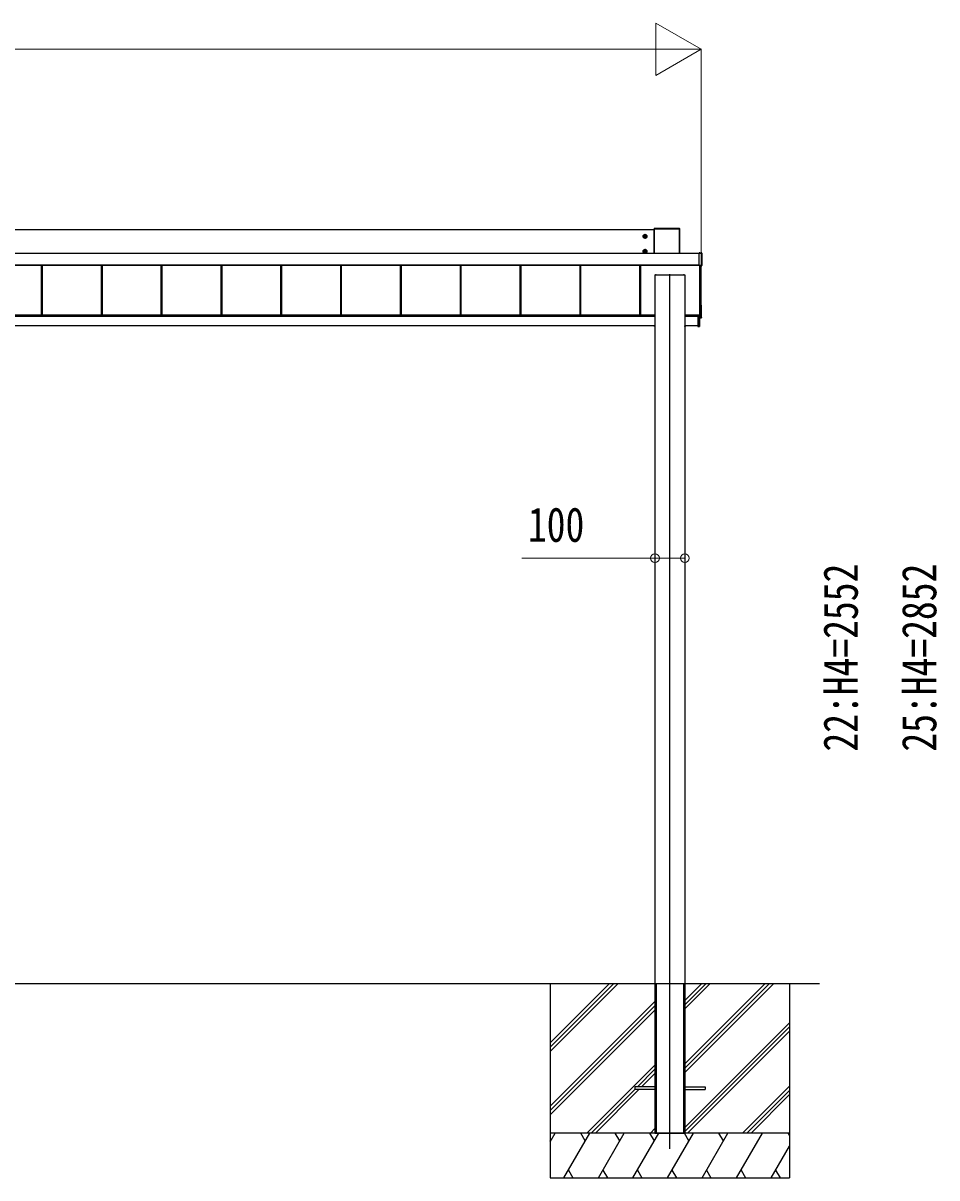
# Model space of a CAD drawing. Units: millimetres, scale not verified. Extents: x -14718 to 14718, y -10396 to 10396.
# Drawn here: x -3471 to -416, y -7752 to -3889 of the extents above; entities that cross this region are included whole.
import ezdxf
from ezdxf.enums import TextEntityAlignment as Align

# ---------------------------------------------------------------- set-up
doc = ezdxf.new("R2010")
doc.units = ezdxf.units.MM
doc.header["$LTSCALE"] = 50
doc.layers.add('0-3_YKK_12', color=2, linetype='Continuous')
doc.layers.add('0-4_YKK_A1', color=4, linetype='Continuous')
doc.layers.add('0-5_YKK_D', color=6, linetype='Continuous', lineweight=18)
doc.styles.add('ＭＳ ゴシック', font='')
doc.styles.get('ＭＳ ゴシック').set_extended_font_data('MS Gothic')

msp = doc.modelspace()

# ---------------------------------------------------------------- linework, layer by layer
at = {"layer": '0-3_YKK_12'}
msp.add_line((-1308.43, -7654.8), (-1308.43, -4729.1), dxfattribs=at)
at = {"layer": '0-4_YKK_A1'}
for p, q in [((-1361.43, -4581.17), (-6455.43, -4581.17)), ((-1391.43, -4610.16), (-1391.43, -4595.66)), ((-1361.43, -4577.44), (-1361.43, -4659.6)), ((-1361.09, -4577.59), (-1361.43, -4577.44)), ((-1361.09, -4659.6), (-1361.09, -4577.59)), ((-1275.93, -4576.95), (-1360.93, -4576.95)), ((-1360.93, -4576.95), (-1360.59, -4577.09)), ((-1360.59, -4577.09), (-1360.59, -4577.57)), ((-1360.59, -4577.09), (-1276.27, -4577.09)), ((-1360.59, -4577.57), (-1360.59, -4659.6)), ((-1276.27, -4577.57), (-1360.59, -4577.57)), ((-1276.27, -4577.09), (-1275.93, -4576.95)), ((-1276.27, -4577.09), (-1276.27, -4577.57)), ((-1276.27, -4659.6), (-1276.27, -4577.57)), ((-1275.43, -4577.44), (-1275.77, -4577.59)), ((-1275.77, -4577.59), (-1275.77, -4659.6)), ((-1275.43, -4659.6), (-1275.43, -4577.44)), ((-1398.68, -4602.91), (-1384.18, -4602.91)), ((-1393.71, -4602.15), (-1394.43, -4602.15)), ((-1389.15, -4603.67), (-1388.43, -4603.67)), ((-1209.93, -4659.6), (-6500.93, -4659.6)), ((-1209.93, -4660.09), (-6500.93, -4660.09)), ((-1398.68, -4652.88), (-1384.18, -4652.88)), ((-1393.71, -4652.12), (-1394.43, -4652.12)), ((-1391.43, -4660.13), (-1391.43, -4645.63)), ((-1389.15, -4653.64), (-1388.43, -4653.64)), ((-1208.73, -4658.38), (-1209.93, -4658.38)), ((-1209.93, -4658.53), (-1209.93, -4658.38)), ((-1209.93, -4658.38), (-1209.93, -4658.38)), ((-1208.73, -4658.38), (-1209.93, -4658.38)), ((-1209.93, -4659.01), (-1209.93, -4658.53)), ((-1202.89, -4659.01), (-1209.93, -4659.01)), ((-1208.73, -4658.38), (-1208.73, -4658.38)), ((-1208.13, -4658.36), (-1208.18, -4658.37)), ((-1208.13, -4658.33), (-1202.43, -4658.33)), ((-1208.13, -4658.33), (-1208.13, -4658.36)), ((-1202.89, -4658.53), (-1202.43, -4658.33)), ((-1202.89, -4700.07), (-1202.89, -4659.01)), ((-1201.93, -4658.83), (-1202.39, -4659.03)), ((-1202.39, -4659.03), (-1202.39, -4700.08)), ((-1201.93, -4658.83), (-1201.93, -4700.81)), ((-1209.93, -4699.06), (-6500.93, -4699.06)), ((-1209.93, -4699.58), (-6500.93, -4699.58)), ((-6500.93, -4699.72), (-1209.93, -4699.72)), ((-1209.93, -4699.72), (-6500.93, -4699.72)), ((-3409.93, -4699.72), (-3409.93, -4865.94)), ((-3407.33, -4699.72), (-3407.33, -4865.94)), ((-3406.93, -4699.72), (-3406.93, -4865.94)), ((-3209.93, -4699.72), (-3209.93, -4865.94)), ((-3207.33, -4699.72), (-3207.33, -4865.94)), ((-3206.93, -4699.72), (-3206.93, -4865.94)), ((-3009.93, -4699.72), (-3009.93, -4865.94)), ((-3007.33, -4699.72), (-3007.33, -4865.94)), ((-3006.93, -4699.72), (-3006.93, -4865.94)), ((-2809.93, -4699.72), (-2809.93, -4865.94)), ((-2807.33, -4699.72), (-2807.33, -4865.94)), ((-2806.93, -4699.72), (-2806.93, -4865.94)), ((-2609.93, -4699.72), (-2609.93, -4865.94)), ((-2607.33, -4699.72), (-2607.33, -4865.94)), ((-2606.93, -4699.72), (-2606.93, -4865.94)), ((-2409.93, -4699.72), (-2409.93, -4865.94)), ((-2407.33, -4699.72), (-2407.33, -4865.94)), ((-2406.93, -4699.72), (-2406.93, -4865.94)), ((-2209.93, -4699.72), (-2209.93, -4865.94)), ((-2207.33, -4699.72), (-2207.33, -4865.94)), ((-2206.93, -4699.72), (-2206.93, -4865.94)), ((-2009.93, -4699.72), (-2009.93, -4865.94)), ((-2007.33, -4699.72), (-2007.33, -4865.94)), ((-2006.93, -4699.72), (-2006.93, -4865.94)), ((-1809.93, -4699.72), (-1809.93, -4865.94)), ((-1807.33, -4699.72), (-1807.33, -4865.94)), ((-1806.93, -4699.72), (-1806.93, -4865.94)), ((-1609.93, -4699.72), (-1609.93, -4865.94)), ((-1607.33, -4699.72), (-1607.33, -4865.94)), ((-1606.93, -4699.72), (-1606.93, -4865.94)), ((-1409.93, -4699.72), (-1409.93, -4865.94)), ((-1407.33, -4699.72), (-1407.33, -4865.94)), ((-1406.93, -4699.72), (-1406.93, -4865.94)), ((-1209.93, -4700.07), (-1202.89, -4700.07)), ((-1209.93, -4700.58), (-1209.93, -4701.13)), ((-1202.89, -4700.58), (-1209.93, -4700.58)), ((-1209.93, -4701.13), (-1208.73, -4701.13)), ((-1209.93, -4701.13), (-1209.93, -4701.13)), ((-1209.93, -4701.13), (-1208.73, -4701.13)), ((-1208.73, -4701.13), (-1208.73, -4701.13)), ((-1208.43, -4873.78), (-1208.43, -4701.14)), ((-1208.13, -4701.19), (-1208.13, -4701.3)), ((-1202.43, -4701.3), (-1208.13, -4701.3)), ((-1203.43, -4873.72), (-1203.43, -4701.3)), ((-1202.89, -4700.07), (-1202.89, -4700.58)), ((-1202.43, -4701.3), (-1202.89, -4700.58)), ((-1202.39, -4700.08), (-1201.93, -4700.81)), ((-1358.43, -4731.31), (-1358.43, -4731.6)), ((-1358.43, -4731.6), (-1358.43, -7098.3)), ((-1358.43, -4731.6), (-1358.13, -4731.6)), ((-1358.13, -4731.3), (-1356.23, -4731.3)), ((-1358.13, -4731.3), (-1358.13, -4731.6)), ((-1358.13, -4731.6), (-1258.73, -4731.6)), ((-1356.23, -4731.3), (-1356.23, -4731.6)), ((-1355.93, -4731.31), (-1355.93, -4731.6)), ((-1354.93, -4731.51), (-1355.93, -4731.51)), ((-1354.93, -4731.51), (-1354.93, -4731.6)), ((-1354.43, -4731.52), (-1354.43, -4731.6)), ((-1262.43, -4731.52), (-1262.43, -4731.6)), ((-1260.93, -4731.51), (-1261.93, -4731.51)), ((-1261.93, -4731.51), (-1261.93, -4731.6)), ((-1260.93, -4731.31), (-1260.93, -4731.6)), ((-1260.63, -4731.3), (-1258.73, -4731.3)), ((-1260.63, -4731.3), (-1260.63, -4731.6)), ((-1258.73, -4731.3), (-1258.73, -4731.6)), ((-1258.43, -4731.31), (-1258.43, -4731.6)), ((-1358.43, -4865.94), (-6398.43, -4865.94)), ((-1211.43, -4865.94), (-1258.43, -4865.94)), ((-1210.43, -4866.29), (-1215.43, -4866.28)), ((-1215.43, -4870.58), (-1215.43, -4866.28)), ((-1211.93, -4865.55), (-1208.73, -4865.55)), ((-1211.93, -4865.94), (-1211.93, -4865.55)), ((-1211.43, -4865.94), (-1211.43, -4866.23)), ((-1211.43, -4866.23), (-1211.43, -4866.29)), ((-1210.43, -4866.29), (-1210.43, -4865.55)), ((-1209.21, -4865.55), (-1209.21, -4867.51)), ((-1208.93, -4867.51), (-1208.93, -4865.55)), ((-1202.9, -4833.21), (-1203.43, -4833.18)), ((-1202.43, -4874.76), (-1202.43, -4833.71)), ((-1358.43, -4867.95), (-6398.43, -4867.95)), ((-1358.43, -4870.82), (-6394.43, -4870.82)), ((-1359.28, -4902.3), (-6394.43, -4902.3)), ((-1359.43, -4904.48), (-1359.3, -4902.3)), ((-1359.28, -4902.3), (-1358.8, -4902.3)), ((-1358.8, -4902.3), (-1358.93, -4904.48)), ((-1358.43, -4902.3), (-1358.8, -4902.3)), ((-1215.43, -4867.95), (-1258.43, -4867.95)), ((-1215.43, -4870.82), (-1258.43, -4870.82)), ((-1258.06, -4902.3), (-1258.43, -4902.3)), ((-1258.43, -4904.48), (-1257.93, -4904.48)), ((-1257.93, -4904.8), (-1258.43, -4904.8)), ((-1258.06, -4902.3), (-1257.58, -4902.3)), ((-1257.93, -4904.48), (-1258.06, -4902.3)), ((-1257.93, -4904.8), (-1257.93, -4904.48)), ((-1257.73, -4904.8), (-1257.93, -4904.8)), ((-1215.43, -4902.3), (-1257.58, -4902.3)), ((-1257.56, -4902.3), (-1257.43, -4904.48)), ((-1215.43, -4870.58), (-1215.43, -4870.78)), ((-1209.71, -4870.59), (-1215.43, -4870.58)), ((-1215.43, -4871.08), (-1209.23, -4871.09)), ((-1215.43, -4904.85), (-1209.21, -4904.47)), ((-1215.43, -4904.55), (-1215.43, -4904.85)), ((-1209.71, -4868.01), (-1209.71, -4870.59)), ((-1209.71, -4868.01), (-1209.43, -4868.01)), ((-1209.71, -4870.59), (-1209.43, -4870.59)), ((-1209.23, -4870.79), (-1209.23, -4867.81)), ((-1209.23, -4870.79), (-1209.23, -4870.79)), ((-1209.21, -4867.51), (-1208.93, -4867.51)), ((-1209.21, -4871.09), (-1208.93, -4871.09)), ((-1208.93, -4904.17), (-1209.21, -4904.17)), ((-1208.93, -4871.09), (-1208.93, -4867.51)), ((-1208.93, -4904.17), (-1208.93, -4871.09)), ((-1203.43, -4874.29), (-1208.93, -4874.63)), ((-1208.93, -4875.89), (-1202.9, -4875.51)), ((-1208.93, -4875.89), (-1202.9, -4875.51)), ((-1202.9, -4875.26), (-1208.61, -4875.61)), ((-1208.61, -4875.61), (-1208.61, -4875.65)), ((-1203.93, -4874.28), (-1207.93, -4874.28)), ((-1203.43, -4874.29), (-1203.43, -4873.72)), ((-1202.9, -4875.51), (-1202.9, -4875.26)), ((-1202.9, -4875.51), (-1202.9, -4875.51)), ((-1202.43, -4874.76), (-1202.43, -4875.01)), ((-12258.43, -7102.3), (-808.43, -7102.3)), ((-1708.43, -7102.3), (-1708.43, -7752.3)), ((-1708.43, -7328.93), (-1481.8, -7102.3)), ((-1708.43, -7300.64), (-1510.08, -7102.3)), ((-1708.43, -7314.79), (-1496, -7102.36)), ((-1358.43, -7098.3), (-1358.43, -7602.3)), ((-1358.43, -7102.3), (-1358.13, -7102.3)), ((-1358.43, -7102.3), (-1358.43, -7602.3)), ((-1358.13, -7102.3), (-1258.73, -7102.3)), ((-1355.93, -7102.3), (-1355.93, -7602.3)), ((-1354.43, -7102.3), (-1354.43, -7602.3)), ((-1262.43, -7102.3), (-1262.43, -7602.3)), ((-1260.93, -7102.3), (-1260.93, -7602.3)), ((-1258.43, -7098.3), (-1258.43, -7602.3)), ((-1258.43, -7102.3), (-1258.43, -7602.3)), ((-1258.43, -7187.3), (-1173.43, -7102.3)), ((-1258.43, -7173.15), (-1187.57, -7102.3)), ((-1258.43, -7159.01), (-1201.72, -7102.3)), ((-1258.43, -7399.43), (-961.34, -7102.34)), ((-1258.43, -7385.28), (-975.48, -7102.34)), ((-1258.43, -7371.14), (-989.62, -7102.34)), ((-908.43, -7102.3), (-908.43, -7752.3)), ((-1708.43, -7512.77), (-1358.43, -7162.78)), ((-1708.43, -7526.92), (-1358.43, -7176.92)), ((-1708.43, -7541.06), (-1358.43, -7191.06)), ((-1258.43, -7583.27), (-908.43, -7233.28)), ((-1258.43, -7597.41), (-908.43, -7247.42)), ((-1249.17, -7602.3), (-908.43, -7261.56)), ((-1585.82, -7602.3), (-1358.43, -7374.91)), ((-1417.18, -7447.8), (-1358.43, -7389.05)), ((-1403.04, -7447.8), (-1358.43, -7403.19)), ((-1425.93, -7447.8), (-1425.93, -7456.8)), ((-1358.43, -7447.8), (-1425.93, -7447.8)), ((-1258.43, -7447.8), (-1190.93, -7447.8)), ((-1190.93, -7447.8), (-1190.93, -7456.8)), ((-1065.32, -7602.3), (-908.43, -7445.41)), ((-1571.68, -7602.3), (-1425.93, -7456.55)), ((-1557.54, -7602.3), (-1412.04, -7456.8)), ((-1358.43, -7456.8), (-1425.93, -7456.8)), ((-1258.43, -7456.8), (-1190.93, -7456.8)), ((-1051.18, -7602.3), (-908.43, -7459.55)), ((-1037.04, -7602.3), (-908.43, -7473.69)), ((-908.43, -7602.3), (-1708.43, -7602.3)), ((-1708.43, -7631.24), (-1691.72, -7602.3)), ((-908.43, -7602.3), (-1708.43, -7602.3)), ((-1662.85, -7752.3), (-1576.25, -7602.3)), ((-1591.25, -7628.28), (-1606.25, -7602.3)), ((-1547.38, -7752.3), (-1460.78, -7602.3)), ((-1475.78, -7628.28), (-1490.78, -7602.3)), ((-1431.91, -7752.3), (-1345.31, -7602.3)), ((-1360.31, -7628.28), (-1375.31, -7602.3)), ((-1373.69, -7602.3), (-1358.43, -7587.04)), ((-1358.43, -7602.3), (-1258.43, -7602.3)), ((-1316.44, -7752.3), (-1229.84, -7602.3)), ((-1244.84, -7628.28), (-1259.84, -7602.3)), ((-1200.97, -7752.3), (-1114.37, -7602.3)), ((-1129.37, -7628.28), (-1144.37, -7602.3)), ((-1085.5, -7752.3), (-998.9, -7602.3)), ((-908.43, -7610.96), (-913.43, -7602.3)), ((-1706.72, -7628.28), (-1708.43, -7625.32)), ((-970.03, -7752.3), (-908.43, -7645.6)), ((-1708.43, -7752.3), (-908.43, -7752.3)), ((-1647.86, -7726.32), (-1632.86, -7752.3)), ((-1532.39, -7726.32), (-1517.39, -7752.3)), ((-1416.92, -7726.32), (-1401.92, -7752.3)), ((-1301.44, -7726.32), (-1286.44, -7752.3)), ((-1185.98, -7726.32), (-1170.98, -7752.3)), ((-1070.5, -7726.32), (-1055.51, -7752.3)), ((-955.03, -7726.32), (-940.04, -7752.3))]:
    msp.add_line(p, q, dxfattribs=at)
for points in [[(-1391.43, -4597.13), (-1396.43, -4600.02), (-1396.43, -4605.79), (-1391.43, -4608.68), (-1386.43, -4605.79), (-1386.43, -4600.02)], [(-1391.43, -4647.1), (-1396.43, -4649.99), (-1396.43, -4655.76), (-1391.43, -4658.65), (-1386.43, -4655.76), (-1386.43, -4649.99)]]:
    msp.add_lwpolyline(points, close=True, dxfattribs=at)
for points in [[(-1394.43, -4602.15), (-1394.43, -4603.67), (-1393.71, -4603.67)], [(-1390.67, -4600.63), (-1390.67, -4599.91), (-1392.19, -4599.91), (-1392.19, -4600.63)], [(-1392.19, -4605.19), (-1392.19, -4605.91), (-1390.67, -4605.91), (-1390.67, -4605.19)], [(-1388.43, -4603.67), (-1388.43, -4602.15), (-1389.15, -4602.15)], [(-1394.43, -4652.12), (-1394.43, -4653.64), (-1393.71, -4653.64)], [(-1390.67, -4650.6), (-1390.67, -4649.88), (-1392.19, -4649.88), (-1392.19, -4650.6)], [(-1392.19, -4655.16), (-1392.19, -4655.88), (-1390.67, -4655.88), (-1390.67, -4655.16)], [(-1388.43, -4653.64), (-1388.43, -4652.12), (-1389.15, -4652.12)], [(-1209.93, -4658.53), (-1202.89, -4658.53), (-1202.89, -4659.01)], [(-1209.93, -4700.58), (-1209.93, -4700.07), (-1209.93, -4659.01)], [(-1258.73, -4731.6), (-1258.43, -4731.6), (-1258.43, -7098.3)], [(-1358.43, -4904.8), (-1358.93, -4904.8), (-1359.13, -4904.8)], [(-1358.93, -4904.8), (-1358.93, -4904.48), (-1358.43, -4904.48)], [(-1209.25, -4870.79), (-1215.43, -4870.78), (-1215.43, -4871.08), (-1215.43, -4904.55)], [(-1209.21, -4871.09), (-1209.21, -4904.17), (-1215.43, -4904.55)], [(-1209.43, -4870.61), (-1209.43, -4870.59), (-1209.43, -4868.01)], [(-1209.23, -4870.79), (-1209.23, -4870.79), (-1209.24, -4870.79)], [(-1358.13, -7102.3), (-1258.73, -7102.3), (-1258.43, -7102.3)]]:
    msp.add_lwpolyline(points, dxfattribs=at)
for centre, radius in [((-1391.43, -4602.91), 6.25), ((-1391.43, -4602.91), 5), ((-1391.43, -4652.88), 6.25), ((-1391.43, -4652.88), 5)]:
    msp.add_circle(centre, radius, dxfattribs=at)
for centre, radius, start, end in [((-1360.59, -4577.59), 0.5, 90.15046, 179.81463), ((-1360.71, -4581.69), 4.12, 88.40447, 95.35624), ((-1276.27, -4577.59), 0.5, 0.18537, 89.84954), ((-1276.15, -4581.69), 4.12, 84.64376, 91.59553), ((-1391.43, -4602.91), 5.58, 153.74848, 206.25152), ((-1391.43, -4602.91), 5.58, 93.74848, 146.25152), ((-1391.43, -4602.91), 5.58, 213.74848, 266.25152), ((-1393.71, -4600.63), 1.52, 270, 0), ((-1393.71, -4605.19), 1.52, 0, 90), ((-1391.43, -4602.91), 5.58, 33.74848, 86.25152), ((-1391.43, -4602.91), 5.58, 273.74848, 326.25152), ((-1389.15, -4600.63), 1.52, 180, 270), ((-1389.15, -4605.19), 1.52, 90, 180), ((-1391.43, -4602.91), 5.58, 333.74848, 26.25152), ((-1391.43, -4652.88), 5.58, 153.74848, 206.25152), ((-1391.43, -4652.88), 5.58, 93.74848, 146.25152), ((-1391.43, -4652.88), 5.58, 213.74848, 266.25152), ((-1393.71, -4650.6), 1.52, 270, 0), ((-1393.71, -4655.16), 1.52, 0, 90), ((-1391.43, -4652.88), 5.58, 33.74848, 86.25152), ((-1391.43, -4652.88), 5.58, 273.74848, 326.25152), ((-1389.15, -4650.6), 1.52, 180, 270), ((-1389.15, -4655.16), 1.52, 90, 180), ((-1391.43, -4652.88), 5.58, 333.74848, 26.25152), ((-1208.29, -4656.97), 1.41, 271.33232, 274.49739), ((-1202.89, -4659.03), 0.5, 0.18537, 89.84954), ((-1202.78, -4663.13), 4.12, 84.64376, 91.59553), ((-1208.64, -4703.74), 2.62, 81.42612, 92.09097), ((-1208.13, -4700.89), 0.301, 243.24083, 270.00691), ((-1202.78, -4704.18), 4.12, 84.64376, 91.59553), ((-1202.89, -4700.08), 0.502, 270.31408, 359.651), ((-1208.73, -4865.25), 0.3, 269.98255, 359.98252), ((-1202.93, -4833.71), 0.5, 0.01604, 86.51881), ((-1359.13, -4904.5), 0.3, 176.5, 270), ((-1257.73, -4904.5), 0.3, 270, 3.5), ((-1209.64, -4872.58), 1.98, 83.79926, 91.95127), ((-1209.25, -4871.09), 0.3, 87.77338, 89.77816), ((-1209.25, -4870.93), 0.141, 85.77463, 89.9759), ((-1210.48, -4871.01), 1.25, 356.45735, 10.27369), ((-1210.44, -4870.97), 1.21, 354.17006, 8.37745), ((-1210.56, -4867.58), 1.35, 350.09675, 2.91202), ((-1209.23, -4867.51), 0.3, 269.98255, 359.98254), ((-1209.23, -4871.09), 0.3, 0, 89.87763), ((-1210.43, -4871.01), 1.22, 356.27163, 10.47203), ((-1209.23, -4904.17), 0.3, 273.5, 0), ((-1210.44, -4904.32), 1.24, 353.06854, 6.93146), ((-1208.63, -4875.31), 0.3, 180.0189, 273.51595), ((-1208.63, -4875.35), 0.3, 180.0189, 273.51595), ((-1207.93, -4873.78), 0.5, 180.01746, 270.01745), ((-1203.93, -4873.78), 0.5, 269.98255, 359.98254), ((-1202.93, -4874.76), 0.5, 273.48119, 359.98396), ((-1202.93, -4875.01), 0.5, 273.6197, 0), ((-1202.93, -4875.01), 0.5, 273.48119, 359.98396)]:
    msp.add_arc(centre, radius, start, end, dxfattribs=at)
for centre, major_axis, ratio, start_param, end_param in [((-1360.93, -4577.45), (0.382, -0.325), 0.996231, 2.2770247, 3.8440941), ((-1275.93, -4577.45), (0.382, 0.325), 0.996231, 5.5806839, 7.1477533), ((-1208.73, -4658.36), (0.6, 0), 0.026226, 4.712389, 5.6461648), ((-1208.13, -4658.63), (0, 0.3), 0.998743, 6.2831853, 6.8214342), ((-1208.73, -4658.36), (0.6, 0), 0.026226, 5.6461648, 6.2831853), ((-1202.43, -4658.83), (0.382, 0.325), 0.996231, 5.5806839, 7.1477533), ((-1208.73, -4701.19), (0.6, 0), 0.096025, 6.2831853, 7.8539816), ((-1208.13, -4701), (0, 0.3), 0.998743, 2.0534275, 3.1415927), ((-1202.43, -4700.8), (0.382, -0.325), 0.996231, 5.4186173, 6.9856867), ((-1358.13, -4731.31), (0.3, 0), 0.034921, 1.5707963, 3.1415927), ((-1356.23, -4731.31), (0.3, 0), 0.034921, 6.2831853, 7.8539816), ((-1354.93, -4731.52), (0.5, 0), 0.034921, 6.2831853, 7.8539816), ((-1261.93, -4731.52), (0.5, 0), 0.034921, 1.5707963, 3.1415927), ((-1260.63, -4731.31), (0.3, 0), 0.034921, 1.5707963, 3.1415927), ((-1258.73, -4731.31), (0.3, 0), 0.034921, 6.2831853, 7.8539816), ((-1358.93, -4904.5), (0.5, -0.018), 0.036539, 1.5736281, 3.1406975), ((-1257.93, -4904.5), (0.5, 0.018), 0.036539, 0.0008951, 1.5679645), ((-1209.21, -4868.01), (-0.301, 0.4), 0.997782, 5.6362522, 7.2070486), ((-1209.73, -4870.59), (-0.001, 0.2), 0.09157, 4.6769241, 4.7117655), ((-1209.23, -4870.59), (0.482, 0.007), 0.414889, 3.1353871, 4.6694768), ((-1209.23, -4868.01), (-0.108, 0.169), 0.994155, 5.7105836, 7.28138), ((-1209.23, -4870.59), (0.145, 0.15), 0.921201, 2.3804184, 3.9145081), ((-1209.21, -4870.59), (-0.301, 0.4), 0.997782, 2.4579529, 2.4946596), ((-1209.21, -4875.69), (0.6, 0.037), 0.034769, 5.198958, 6.2810574)]:
    msp.add_ellipse(centre, major_axis=major_axis, ratio=ratio, start_param=start_param, end_param=end_param, dxfattribs=at)
at = {"layer": '0-5_YKK_D'}
for p, q in [((-1203.43, -3976.95), (-1354.99, -3889.45)), ((-1354.99, -3889.45), (-1354.99, -4064.45)), ((-11638.43, -3976.95), (-1378.43, -3976.95)), ((-1203.43, -3976.95), (-1506.54, -3976.95)), ((-1203.43, -3976.95), (-1354.99, -4064.45)), ((-1203.43, -4700.3), (-1203.43, -3975.95)), ((-1358.43, -5676.77), (-1358.43, -5680.28))]:
    msp.add_line(p, q, dxfattribs=at)
msp.add_lwpolyline([(-1258.43, -5679.28), (-1358.43, -5679.28), (-1803.03, -5679.28)], dxfattribs=at)
for centre in [(-1358.43, -5679.28), (-1258.43, -5679.28)]:
    msp.add_circle(centre, 14.88, dxfattribs=at)

# ---------------------------------------------------------------- texts
at = {"layer": '0-5_YKK_D', "style": 'ＭＳ ゴシック', "width": 0.8}
msp.add_text('100', height=115.5, dxfattribs=at).set_placement((-1783.03, -5659.28), align=Align.BOTTOM_LEFT)
at = {"layer": '0-5_YKK_D', "color": 1, "style": 'ＭＳ ゴシック', "width": 0.8}
for s, p in [('22:H4=2552', (-645.37, -6326.31)), ('25:H4=2852', (-382.87, -6326.31))]:
    msp.add_text(s, height=115.5, rotation=90, dxfattribs=at).set_placement(p, align=Align.BOTTOM_LEFT)

doc.saveas('drawing.dxf')
